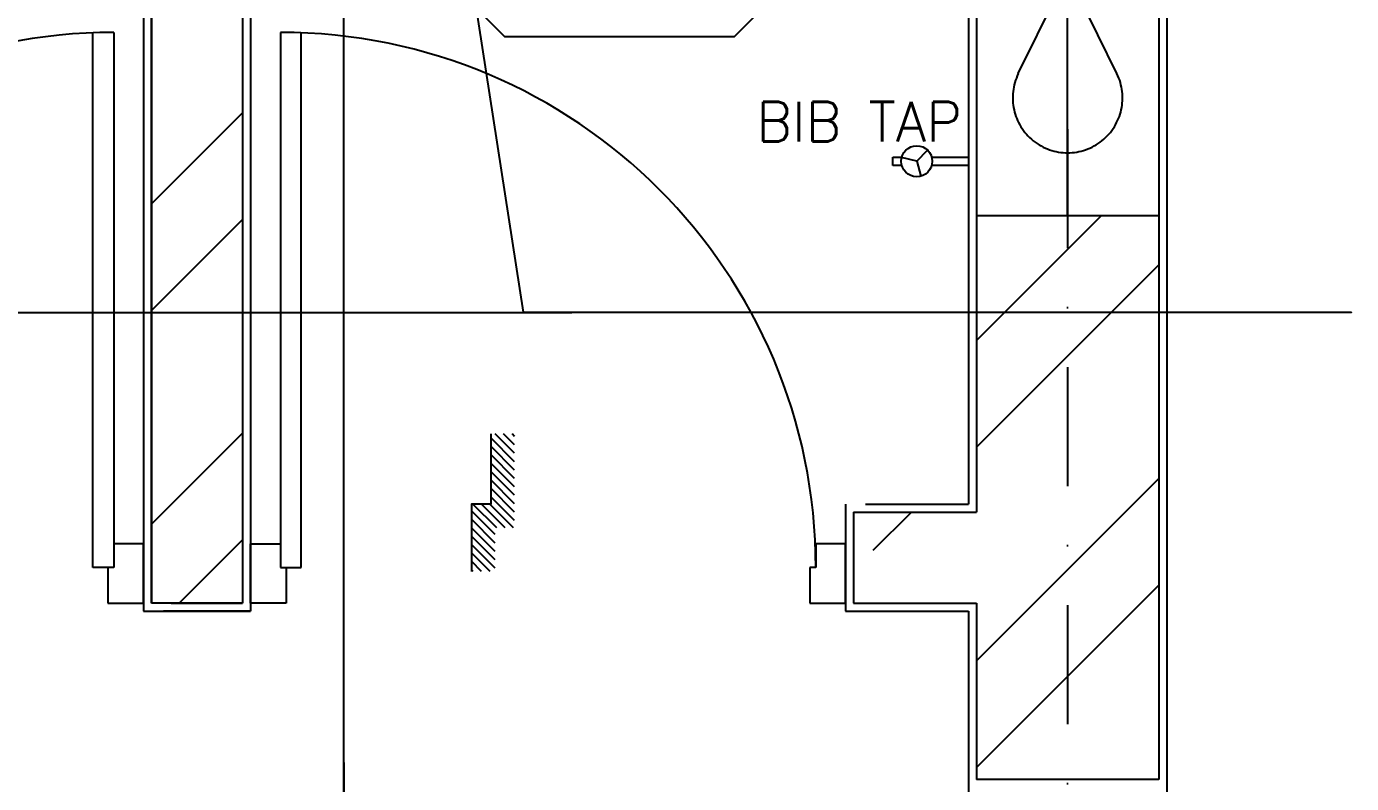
# Model space of a CAD drawing. Extents: x -437689 to -407696, y -55787 to -37037.
# Drawn here: x -433783 to -432948, y -51034 to -50556 of the extents above; entities that cross this region are included whole.
import ezdxf
from ezdxf.enums import TextEntityAlignment as Align

# ---------------------------------------------------------------- set-up
doc = ezdxf.new("R2010")
doc.units = 0
doc.header["$LTSCALE"] = 150
doc.header["$MEASUREMENT"] = 0
doc.linetypes.add('DASHDOT', pattern=[1, 0.5, -0.25, 0, -0.25])
doc.layers.get('0').update_dxf_attribs({"linetype": 'CONTINUOUS'})
for name, color, linetype in [('5MM', 6, 'CONTINUOUS'), ('DIM', 6, 'CONTINUOUS'), ('DOOR', 31, 'CONTINUOUS'), ('DR', 6, 'CONTINUOUS'), ('DROP', 64, 'CONTINUOUS'), ('GRID', 252, 'DASHDOT'), ('TOILET', 9, 'CONTINUOUS'), ('WALL', 7, 'CONTINUOUS')]:
    doc.layers.add(name, color=color, linetype=linetype)
doc.styles.add('ROMANS', font='romans.shx', dxfattribs={"height": 200})

# ---------------------------------------------------------------- blocks, each defined once
blk = doc.blocks.new('*X0')
at = {"color": 0}
for p, q in [((12813.4, 9935), (12788.4, 9960)), ((12820.5, 9936.7), (12795.5, 9961.7)), ((12829.3, 9936.7), (12804.3, 9961.7)), ((12838.2, 9936.7), (12813.2, 9961.7)), ((12847, 9936.7), (12822, 9961.7)), ((12855.8, 9936.7), (12830.8, 9961.7)), ((12859.3, 9942.1), (12839.7, 9961.7)), ((12859.3, 9951), (12848.5, 9961.7)), ((12859.3, 9959.8), (12857.4, 9961.7)), ((12743.8, 9916.2), (12718.8, 9941.2)), ((12752.6, 9916.2), (12727.6, 9941.2)), ((12761.4, 9916.2), (12736.4, 9941.2)), ((12770.3, 9916.2), (12745.3, 9941.2)), ((12779.1, 9916.2), (12754.1, 9941.2)), ((12788, 9916.2), (12763, 9941.2)), ((12796.8, 9916.2), (12771.8, 9941.2)), ((12805.6, 9916.2), (12780.6, 9941.2)), ((12813.4, 9926.1), (12788.4, 9951.1)), ((12813.4, 9917.3), (12788.4, 9942.3)), ((12734.9, 9916.2), (12714.5, 9936.6)), ((12726.1, 9916.2), (12714.5, 9927.8)), ((12717.3, 9916.2), (12714.5, 9918.9))]:
    blk.add_line(p, q, dxfattribs=at)

msp = doc.modelspace()

# ---------------------------------------------------------------- linework, layer by layer
for p, q in [((-433221.88, -50641.37), (-433215.08, -50634.34)), ((-433237.01, -50644.04), (-433237.01, -50638.7)), ((-433237.01, -50638.7), (-433231.3, -50638.7)), ((-433231.3, -50644.04), (-433237.01, -50644.04)), ((-433221.88, -50641.37), (-433231.38, -50639)), ((-433221.88, -50641.37), (-433219.19, -50650.78)), ((-433212.47, -50638.7), (-433189.26, -50638.7)), ((-433189.26, -50644.04), (-433212.47, -50644.04)), ((-433189.26, -50638.7), (-433189.26, -50644.04))]:
    msp.add_line(p, q)
msp.add_circle((-433221.88, -50641.37), 9.79)
at = {"layer": '5MM'}
msp.add_lwpolyline([(-433490.31, -50813.3), (-433490.31, -50857.61), (-433502.62, -50857.61), (-433502.62, -50900.13)], dxfattribs=at)
at = {"layer": 'DOOR', "color": 8}
for p, q in [((-433741.14, -50897.61), (-433741.14, -50560.37)), ((-433728.01, -50560.11), (-433728.01, -50897.61)), ((-433623.01, -50560.11), (-433623.01, -50897.61)), ((-433609.89, -50897.61), (-433609.89, -50560.37)), ((-433646.76, -50862.61), (-433646.76, -50900.35)), ((-433728.01, -50882.61), (-433728.01, -50897.61)), ((-433709.26, -50882.61), (-433728.01, -50882.61)), ((-433709.26, -50920.11), (-433709.26, -50882.61)), ((-433641.76, -50882.61), (-433623.01, -50882.61)), ((-433641.76, -50920.11), (-433641.76, -50882.61)), ((-433623.01, -50882.61), (-433623.01, -50897.61)), ((-433285.51, -50882.61), (-433285.51, -50897.61)), ((-433266.76, -50882.61), (-433285.51, -50882.61)), ((-433266.76, -50920.11), (-433266.76, -50882.61)), ((-433728.01, -50897.61), (-433741.14, -50897.61)), ((-433731.76, -50897.61), (-433731.76, -50920.11)), ((-433728.01, -50897.61), (-433731.76, -50897.61)), ((-433623.01, -50897.61), (-433609.89, -50897.61)), ((-433623.01, -50897.61), (-433619.26, -50897.61)), ((-433619.26, -50897.61), (-433619.26, -50920.11)), ((-433289.26, -50897.61), (-433289.26, -50920.11)), ((-433285.51, -50897.61), (-433289.26, -50897.61)), ((-433731.76, -50920.11), (-433709.26, -50920.11)), ((-433619.26, -50920.11), (-433641.76, -50920.11)), ((-433289.26, -50920.11), (-433266.76, -50920.11)), ((-433691.76, -50925.11), (-433696.76, -50925.11))]:
    msp.add_line(p, q, dxfattribs=at)
for centre, start, end in [((-433728.01, -50897.61), 90, 180), ((-433623.01, -50897.61), 0, 90)]:
    msp.add_arc(centre, 337.5, start, end, dxfattribs=at)
at = {"layer": 'DR', "linetype": 'CONTINUOUS', "ltscale": 900}
for p, q in [((-433582.93, -51584.67), (-433582.93, -50067.5)), ((-433582.67, -51079.19), (-433582.93, -50987.54))]:
    msp.add_line(p, q, dxfattribs=at)
for points in [[(-433563.76, -50131.06), (-433469.95, -50736.48), (-432947.83, -50736.48), (-432947.83, -50736.48)], [(-434575.14, -50139.38), (-434575.14, -50736.78), (-433439.23, -50736.78)]]:
    msp.add_lwpolyline(points, dxfattribs=at)
at = {"layer": 'GRID'}
msp.add_line((-433126.76, -46868.7), (-433126.76, -52414.38), dxfattribs=at)
at = {"layer": 'TOILET'}
for p, q in [((-433519.26, -50525.11), (-433481.76, -50562.61)), ((-433336.76, -50562.61), (-433299.26, -50525.11)), ((-433481.76, -50562.61), (-433336.76, -50562.61))]:
    msp.add_line(p, q, dxfattribs=at)
at = {"layer": 'WALL', "color": 9}
for p, q in [((-433064.26, -47908.86), (-433064.26, -50983.91)), ((-433709.26, -50192.61), (-433709.26, -50925.11)), ((-433641.76, -50192.61), (-433641.76, -50925.11)), ((-433189.26, -50192.61), (-433189.26, -50857.61)), ((-433266.76, -50857.61), (-433266.76, -50925.11)), ((-433189.26, -50925.11), (-433189.26, -51960.11)), ((-433064.26, -50977.61), (-433064.26, -51693.86))]:
    msp.add_line(p, q, dxfattribs=at)
at = {"layer": 'WALL'}
for p, q in [((-433069.26, -48513.86), (-433069.26, -50983.91)), ((-433704.26, -50187.61), (-433704.26, -50920.11)), ((-433704.26, -50187.61), (-433704.26, -50920.11)), ((-433704.26, -50187.61), (-433704.26, -50920.11)), ((-433646.76, -50187.61), (-433646.76, -50920.11)), ((-433646.76, -50187.61), (-433646.76, -50920.11)), ((-433184.26, -50187.61), (-433184.26, -50862.61)), ((-433184.26, -50187.61), (-433184.26, -50862.61)), ((-433261.76, -50862.61), (-433261.76, -50920.11)), ((-433646.76, -50920.11), (-433704.26, -50920.11)), ((-433184.26, -50920.11), (-433184.26, -51031.36)), ((-433641.76, -50925.11), (-433691.76, -50925.11)), ((-433069.26, -50977.61), (-433069.26, -51031.36))]:
    msp.add_line(p, q, dxfattribs=at)
at = {"layer": 'WALL', "linetype": 'DASHDOT', "ltscale": 900}
for p, q in [((-433704.26, -50920.11), (-433704.26, -50187.61)), ((-433646.76, -50187.61), (-433646.76, -50920.11)), ((-433126.76, -50675.55), (-433126.76, -50375.55)), ((-433157.84, -50586.12), (-433095.68, -50459.54)), ((-433095.68, -50586.12), (-433157.84, -50459.54)), ((-433184.26, -50675.55), (-433069.26, -50675.55)), ((-433646.76, -50920.11), (-433704.26, -50920.11))]:
    msp.add_line(p, q, dxfattribs=at)
at = {"layer": 'WALL', "color": 9, "linetype": 'DASHDOT', "ltscale": 900}
for p, q in [((-433704.26, -50668.23), (-433646.76, -50610.73)), ((-433704.26, -50735.58), (-433646.76, -50678.08)), ((-433184.26, -50754.4), (-433105.41, -50675.55)), ((-433184.26, -50821.75), (-433069.26, -50706.75)), ((-433704.26, -50870.29), (-433646.76, -50812.79)), ((-433184.26, -50956.45), (-433069.26, -50841.45)), ((-433249.26, -50886.75), (-433225.12, -50862.61)), ((-433686.74, -50920.11), (-433646.76, -50880.14)), ((-433184.26, -51023.8), (-433069.26, -50908.8)), ((-433709.26, -50925.11), (-433641.76, -50925.11))]:
    msp.add_line(p, q, dxfattribs=at)
at = {"layer": 'WALL', "linetype": 'CONTINUOUS'}
for p, q in [((-433261.76, -50862.61), (-433184.26, -50862.61)), ((-433249.26, -50862.61), (-433184.26, -50862.61)), ((-433691.76, -50920.11), (-433646.76, -50920.11)), ((-433261.76, -50920.11), (-433184.26, -50920.11)), ((-433249.26, -50920.11), (-433184.26, -50920.11))]:
    msp.add_line(p, q, dxfattribs=at)
at = {"layer": 'WALL', "color": 9, "linetype": 'CONTINUOUS'}
for p, q in [((-433254.26, -50857.61), (-433189.26, -50857.61)), ((-433266.76, -50925.11), (-433189.26, -50925.11))]:
    msp.add_line(p, q, dxfattribs=at)
at = {"layer": 'WALL', "linetype": 'CONTINUOUS', "ltscale": 900}
msp.add_line((-433069.26, -51031.36), (-433184.26, -51031.36), dxfattribs=at)
at = {"layer": 'WALL', "linetype": 'DASHDOT', "ltscale": 900}
msp.add_arc((-433126.76, -50601.38), 34.63, 153.84381, 26.15619, dxfattribs=at)

# ---------------------------------------------------------------- block references
at = {"layer": 'DROP', "extrusion": (0, 0, -1), "xscale": 0.6, "yscale": 0.6, "zscale": -0.6, "rotation": 270}
msp.add_blockref('*X0', (427525.59, -43184.58), dxfattribs=at)

# ---------------------------------------------------------------- texts
at = {"layer": 'DIM', "color": 7, "style": 'ROMANS'}
msp.add_text('BIB TAP', height=25, dxfattribs=at).set_placement((-433193.33, -50616.35), align=Align.MIDDLE_RIGHT)

doc.saveas('drawing.dxf')
